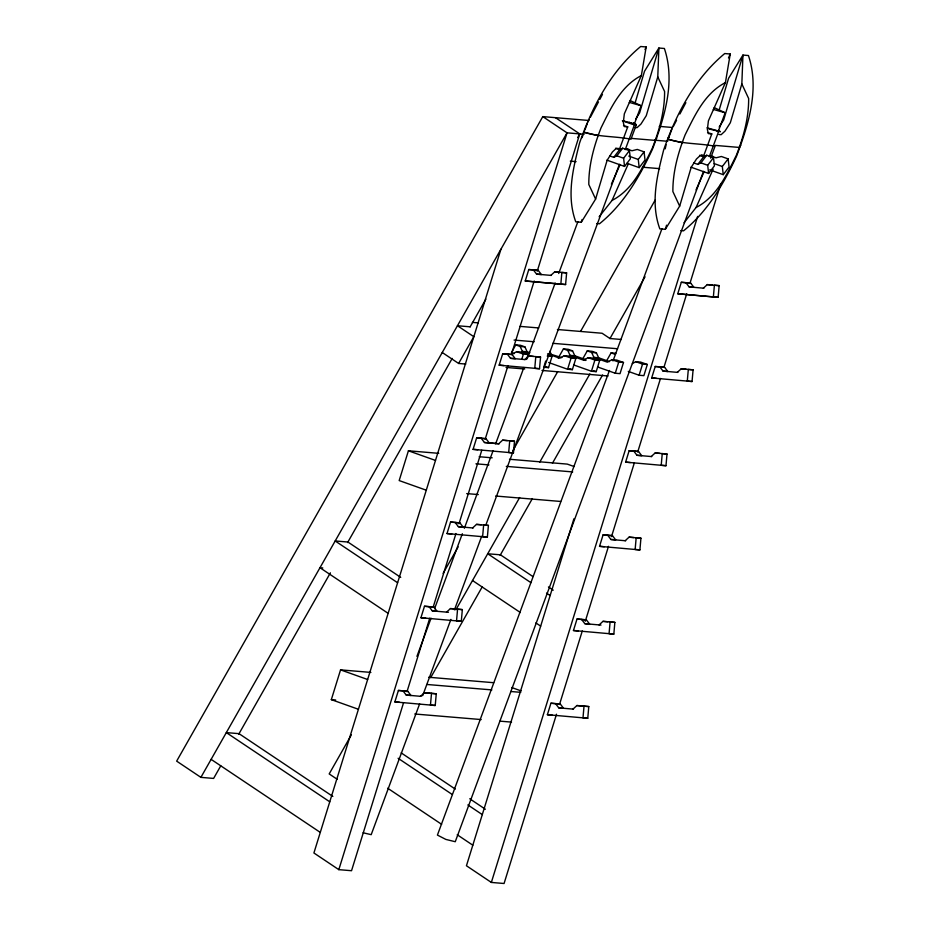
<?xml version="1.0" encoding="UTF-8"?>
<svg xmlns="http://www.w3.org/2000/svg" width="930" height="930" viewBox="0 0 930 930"><rect width="100%" height="100%" fill="white"/><g stroke="black" fill="none" stroke-linecap="round" stroke-linejoin="round"><path stroke-width="1.4" d="M634.841 127.457L637.085 127.643L640.968 124.039L646.269 115.68L657.777 76.911L658.882 48.023L664.38 48.488C675.645 82.038 664.45 117.354 652.511 149.079C639.433 177.049 623.809 204.077 599.466 223.793L596.723 223.56M718.902 134.501L721.145 134.687L725.028 131.084L730.329 122.725L741.838 83.956L742.954 55.068L748.441 55.533C759.717 89.082 748.511 124.411 736.572 156.135C723.494 184.094 707.881 211.133 683.527 230.838L680.783 230.617M436.263 693.78L431.497 693.385L430.462 705.08L435.228 705.486L436.263 693.78L424.371 692.757L420.465 696.338M462.338 609.603L457.572 609.197L456.537 620.891L461.303 621.298L462.338 609.603L450.446 608.569L446.54 612.149M488.413 525.415L483.635 525.008L482.612 536.715L487.378 537.11L488.413 525.415L476.52 524.38L472.614 527.961M514.488 441.227L509.71 440.82L508.687 452.526L513.453 452.922L514.488 441.227L502.595 440.192L498.689 443.773L484.449 442.506L481.228 438.297M540.551 357.039L535.785 356.643L534.762 368.338L539.528 368.733L540.551 357.039L528.67 356.004L524.764 359.584M560.837 284.15L561.86 272.455L566.626 272.85L565.603 284.545L525.229 280.988L528.786 269.514L538.145 270.316L541.365 274.536L536.598 274.141L533.378 269.921M588.783 706.567L584.017 706.172L582.994 717.867L587.76 718.262L588.783 706.567L576.902 705.533L572.996 709.125M614.858 622.379L610.092 621.984L609.069 633.679L613.835 634.086L614.858 622.379L602.977 621.345L599.071 624.937M640.933 538.191L636.167 537.796L635.144 549.49L639.91 549.897L640.933 538.191L629.052 537.168L625.146 540.749M667.008 454.014L662.241 453.608L661.218 465.302L665.985 465.709L667.008 454.014L655.127 452.98L651.221 456.56M693.083 369.826L688.316 369.419L687.293 381.126L692.06 381.521L693.083 369.826L681.202 368.792L677.296 372.372M713.368 296.937L714.391 285.243L719.157 285.638L718.134 297.333L677.761 293.764L681.306 282.29L690.676 283.104L693.896 287.324L689.13 286.917L685.91 282.708M627.738 126.864L624.367 126.573L623.309 122.562L624.332 113.844L641.363 75.539L646.176 46.965L640.677 46.5C610.708 71.377 592.189 106.741 579.576 142.976C573.008 168.772 566.265 195.753 575.763 221.805L581.262 222.27L595.619 199.067L607.127 160.297L612.428 151.939L616.311 148.335L619.682 148.614L627.738 126.864L623.507 125.515M711.799 133.908L708.439 133.629L707.37 129.607L708.393 120.888L725.423 82.584L730.236 54.01L724.737 53.545C694.768 78.422 676.261 113.785 663.648 150.021C657.068 175.817 650.326 202.81 659.823 228.861L665.322 229.315L679.679 206.111L691.188 167.342L696.489 158.983L700.383 155.38L703.743 155.659L711.799 133.908L707.567 132.572M665.217 148.835L666.101 144.766M581.262 222.27L582.075 219.515M635.074 103.067L644.525 71.226L658.882 48.023L639.642 112.832L635.853 118.808M665.322 229.315L666.554 225.176M719.134 110.124L728.585 78.271L742.954 55.068L723.703 119.889L719.157 127.05M358.422 709.276L331.336 699.639L340.554 669.867L370.884 672.413M438.739 453.329L408.41 450.794L399.179 480.566L426.277 490.203M500.91 249.252L313.91 852.984L338.822 869.655L351.54 870.713L403.539 702.813M338.822 869.655L567.033 132.839L542.795 116.61L176.654 761.135L200.892 777.364L213.609 778.422L220.77 765.809M435.228 705.486L394.855 701.918L398.412 690.444L407.77 691.257L410.99 695.466L406.224 695.07L403.004 690.851L398.412 690.444M461.303 621.298L420.93 617.729L424.487 606.255L433.845 607.069L437.065 611.277L432.299 610.882L429.079 606.662M487.378 537.11L447.005 533.541L450.562 522.067L459.92 522.881L463.14 527.089L458.374 526.694L455.154 522.474M513.453 452.922L473.079 449.353L476.637 437.879L485.995 438.693L489.215 442.913L499.189 443.796M539.528 368.733L499.154 365.176L502.712 353.702L507.478 354.098M406.98 691.711L429.753 618.171M433.194 607.069L455.967 533.529M458.978 523.823L481.763 450.271M485.193 439.169L507.978 365.63M511.419 354.528L534.192 280.988M537.203 271.281L579.75 133.908L555.501 117.68M521.858 359.05L523.404 354.098L528.17 354.493L526.624 359.457M545.689 361.049L543.771 367.257L548.537 367.652L552.001 356.492L547.933 355.039M567.602 369.257L571.067 358.085L575.833 358.492L572.369 369.652L567.602 369.257L548.642 362.514M591.433 371.256L594.898 360.084L599.664 360.48L596.2 371.651L591.433 371.256L573.833 364.99M615.265 373.244L618.729 362.084L623.495 362.479L620.031 373.651L615.265 373.244L597.665 366.99M573.915 518.789L466.442 865.76L491.354 882.431L504.072 883.5L556.5 714.217M639.108 375.243L642.56 364.083L647.327 364.479L643.874 375.65L639.108 375.243L628.262 371.396M491.354 882.431L697.651 216.388M587.76 718.262L547.386 714.705L550.932 703.231L560.302 704.033L563.522 708.253L558.756 707.858L555.536 703.638L550.932 703.231M613.835 634.086L573.461 630.517L577.007 619.043L586.377 619.845L589.597 624.065L584.831 623.67L581.61 619.45M639.91 549.897L599.536 546.328L603.082 534.855L612.452 535.668L615.672 539.877L610.905 539.481L607.685 535.262M665.985 465.709L625.611 462.14L629.157 450.666L638.526 451.48L641.746 455.688L636.98 455.293L633.76 451.073M692.06 381.521L651.686 377.952L655.231 366.478L659.998 366.885M559.511 704.498L582.285 630.959M585.296 621.24L608.499 546.317M611.51 536.598L634.283 463.059M637.724 451.957L660.509 378.417M663.939 367.315L686.724 293.775M690.153 282.673L720.669 184.152M582.029 137.721L584.447 131.211M584.924 129.921L587.33 123.411M416.931 656.359L431.055 618.206M434.589 608.673L462.338 533.727M464.361 528.287L493.109 450.62M495.632 443.808L523.892 367.501M527.426 357.969L555.175 283.022M558.698 273.49L577.879 221.712M419.628 703.871L371.198 834.663L363.084 832.78M422.662 695.687L450.911 619.392M454.445 609.848L481.682 536.273M485.727 525.369L619.427 164.308M634.051 124.794L641.119 105.718L630.11 100.556M625.262 149.614L634.551 124.527L629.168 122.225M633.574 122.609L636.353 124.678L630.97 139.198C615.346 136.129 598.967 137.14 583.587 132.141L598.176 135.594M667.542 140.86L668.984 136.966L667.694 139.082C683.027 144.255 699.407 143.162 715.042 146.243L710.636 158.135M669.472 135.664L671.879 129.154M609.464 370.466L437.425 835.082L445.854 839.418L455.258 841.72L703.487 171.353M612.998 360.921L661.939 228.757M718.111 131.839L725.179 112.763L714.17 107.601M709.323 156.659L718.611 131.572L716.949 130.863M645.013 49.569L646.176 46.965M611.394 184.128L620.112 164.529M599.129 216.795L612.033 200.45L628.471 163.459M728.492 57.927L730.236 54.01M696.047 189.871L704.173 171.573M684.05 222.747L696.093 207.495L713.124 169.19M587.818 122.109L589.143 119.586M590.48 117.064L598.467 101.94M599.804 99.417L602.466 94.383M673.215 126.631L676.54 120.33M679.865 114.03L685.863 102.684M200.892 777.364L567.033 132.839L584.075 134.269M238.685 734.282L330.394 572.834M347.599 542.562L452.213 358.41M470.115 326.883L485.879 299.135M577.67 137.559L579.75 133.908M442.25 352.505L458.618 363.456L473.823 336.695L457.455 325.744L470.162 326.802M511.86 351.773L515.766 344.902L520.533 345.297L524.904 346.855L527.136 351.784L529.844 352.749M558.221 358.062L563.429 348.89L568.195 349.296L572.566 350.854L574.81 355.772L585.644 359.631M351.389 734.816L329.185 773.923L337.265 779.328M443.11 573.38L458.153 546.887M512.604 451.027L557.744 371.57M580.68 331.208L655.197 200.031M582.703 358.91L587.26 350.889L592.026 351.296L596.409 352.842L598.641 357.771L609.476 361.63M455.886 609.778L519.661 497.527M539.714 462.21L589.876 373.918M609.941 338.601L645.048 276.803M606.546 360.91L611.091 352.889L615.858 353.284M430.625 677.691L482.217 586.876M500.119 555.35L532.367 498.585M552.432 463.268L602.582 374.988M655.22 140.384L656.557 138.152L655.22 140.384L631.11 138.361M668.984 136.966L667.647 139.198L682.236 142.65M715.17 145.406L739.28 147.428L740.617 145.196M739.28 147.428L740.582 145.301M609.708 155.891L613.765 157.344L619.589 149.73L622.67 148.207L629.436 150.614L630.366 158.798L624.542 166.412L606.941 160.146M613.765 157.344L616.846 155.822L622.67 148.207M624.542 166.412L623.623 158.228L629.436 150.614M626.994 163.296L639.189 167.632L638.259 159.46L644.072 151.846L637.306 149.439L631.981 150.765L626.564 148.835M639.189 167.632L645.002 160.018L644.072 151.846M693.768 162.936L697.837 164.389L703.65 156.775L706.73 155.252L713.496 157.658L714.426 165.842L708.614 173.457L691.002 167.191M697.837 164.389L700.918 162.866L706.73 155.252M708.614 173.457L707.684 165.273L713.496 157.658M709.706 169.865L723.249 174.677L722.319 166.505L728.144 158.891L721.366 156.484L716.042 157.809L710.625 155.891M723.249 174.677L729.062 167.063L728.144 158.891M550.839 275.396L554.745 271.816L559.511 272.223M703.371 288.184L707.277 284.603L712.043 284.999M641.363 75.539C620.612 86.351 610.998 107.903 601.071 127.794C594.026 145.812 588.655 165.029 588.806 184.5L595.619 199.067M725.423 82.584C704.673 93.395 695.059 114.948 685.131 134.838C678.086 152.857 672.716 172.085 672.878 191.545L679.679 206.111M612.033 200.45C632.784 189.627 642.398 168.074 652.325 148.184C659.37 130.165 664.741 110.949 664.59 91.477L657.777 76.911M696.093 207.495C716.844 196.672 726.458 175.131 736.386 155.229C743.442 137.21 748.801 117.994 748.65 98.522L741.838 83.956M512.081 354.202L516.627 351.68L521.393 352.086L528.17 354.493M575.833 358.492L569.055 356.074L564.289 355.678L559.755 358.201L547.561 353.865M563.429 348.89L567.8 350.447L570.044 355.376L583.587 360.189L588.12 357.678L592.887 358.073L599.664 360.48M623.495 362.479L616.718 360.073L611.952 359.678L607.418 362.189L593.875 357.376L591.643 352.447L587.26 350.889M632.388 363.56L635.783 361.677L640.549 362.072L647.327 364.479M641.119 105.718L629.25 102.37M725.179 112.763L713.31 109.415M634.365 123.934L622.914 120.761M718.425 130.991L706.974 127.817M542.795 116.61L588.655 120.458M659.289 126.375L672.262 127.468M636.353 124.678L632.737 124.376L622.344 120.795M654.697 140.186L667.67 141.279M626.785 149.219L629.029 149.405M710.846 156.263L713.089 156.449M570.311 161.146L576.077 161.634M642.386 167.191L659.672 168.644M525.229 280.988L565.603 284.545M677.761 293.764L718.134 297.333M472.382 322.385L478.136 322.861M519.94 326.372L538.679 327.941M557.419 329.511L602.105 333.254L609.975 338.532L621.275 339.473M514.058 340.066L534.169 341.752M552.85 343.321L617.508 348.738M515.766 344.902L520.137 346.46L524.904 346.855M567.8 350.447L572.566 350.854M591.643 352.447L596.409 352.842M520.137 346.46L522.369 351.377L527.136 351.784M548.584 353.574L561.813 357.632M570.044 355.376L574.81 355.772M593.875 357.376L598.641 357.771M547.235 356.085L552.001 356.492M583.587 360.189L585.97 360.398M510.524 358.317L515.29 358.724L512.07 354.504L507.303 354.109L510.524 358.317L525.252 359.608M528.67 356.004L533.436 356.411M663.055 371.105L667.821 371.512L664.601 367.292L659.835 366.897L663.055 371.105L677.784 372.395M681.202 368.792L685.968 369.187M499.154 365.176L503.921 365.571M651.686 377.952L656.452 378.359M458.618 363.456L465.802 364.06M506.036 367.431L524.718 369.001M541.957 370.442L608.057 375.987M502.595 440.192L507.362 440.588M655.127 452.98L659.893 453.375M484.449 442.506L489.215 442.913M473.079 449.353L477.846 449.76M625.611 462.14L630.377 462.547M479.183 456.723L492.179 457.816M509.512 459.269L567.288 464.105L574.066 466.523M475.939 463.814L488.936 464.907M506.269 466.36L572.717 471.928M466.721 493.598L478.276 494.562M495.609 496.016L560.604 501.456M476.52 524.38L481.287 524.776M629.052 537.168L633.818 537.563M447.005 533.541L451.771 533.948M599.536 546.328L604.302 546.724M322.803 567.963L319.978 567.73L388.136 613.335M450.446 608.569L455.212 608.964M602.977 621.345L607.743 621.752M420.93 617.729L425.696 618.125M573.461 630.517L578.227 630.912M428.66 677.249L493.656 682.701M426.87 684.468L491.865 689.909M510.64 691.49L520.754 692.338M394.855 701.918L399.621 702.313M547.386 714.705L552.153 715.1M331.336 699.639L335.66 699.999M414.757 713.996L481.194 719.564M499.98 721.145L511.535 722.11M681.306 282.29L690.676 283.104M707.277 284.603L719.157 285.638M528.786 269.514L538.145 270.316M554.745 271.816L566.626 272.85M689.13 286.917L703.859 288.207M536.598 274.141L551.327 275.42M655.231 366.478L664.601 367.292M502.712 353.702L512.07 354.504M629.157 450.666L638.526 451.48M476.637 437.879L485.995 438.693M636.98 455.293L651.709 456.584M603.082 534.855L612.452 535.668M450.562 522.067L459.92 522.881M610.905 539.481L625.634 540.76M458.374 526.694L473.114 527.984M577.007 619.043L586.377 619.845M424.487 606.255L433.845 607.069M584.831 623.67L600.989 625.076M432.299 610.882L448.458 612.289M555.698 703.626L560.302 704.033M576.902 705.533L584.017 706.172M403.178 690.839L407.77 691.257M424.371 692.757L431.497 693.385M558.756 707.858L573.485 709.137M406.224 695.07L420.965 696.349M708.916 128.921L720.413 131.723L718.565 130.34M701.627 154.996L703.743 155.659M699.581 155.333L703.65 156.775M714.194 163.61L722.319 166.505M700.918 162.866L707.684 165.273M615.521 148.289L619.589 149.73M628.773 156.077L638.259 159.46M616.846 155.822L623.623 158.228M611.091 352.889L615.474 354.446M635.783 361.677L642.56 364.083M611.952 359.678L618.729 362.084M588.12 357.678L594.898 360.084M564.289 355.678L571.067 358.085M593.491 370.686L596.2 371.651M522.369 351.377L529.147 353.795M569.66 368.687L572.369 369.652M516.627 351.68L523.404 354.098M511.43 352.668L514.139 353.632M545.829 366.687L548.537 367.652M408.41 450.794L435.496 460.431M511.628 687.514L521.114 690.897M340.554 669.867L367.641 679.505M532.844 576.507L500.421 554.815L487.715 553.757L530.937 582.668M548.444 586.946L553.245 590.166M546.538 593.108L550.142 595.525M472.51 580.518L520.347 612.521M535.889 622.914L540.667 626.123M400.725 577.379L347.901 542.027L335.184 540.969L397.61 582.738M401.19 752.893L455.305 789.105M469.743 798.765L485.379 809.228M398.098 758.264L452.224 794.476M467.86 804.938L482.286 814.599M387.647 788.198L441.622 824.317M457.223 834.756L472.812 845.196M332.847 796.44L239.033 733.665L226.327 732.596L329.766 801.811M211.122 759.368L320.292 832.408M549.851 351.319L550.967 353.772"/></g></svg>
